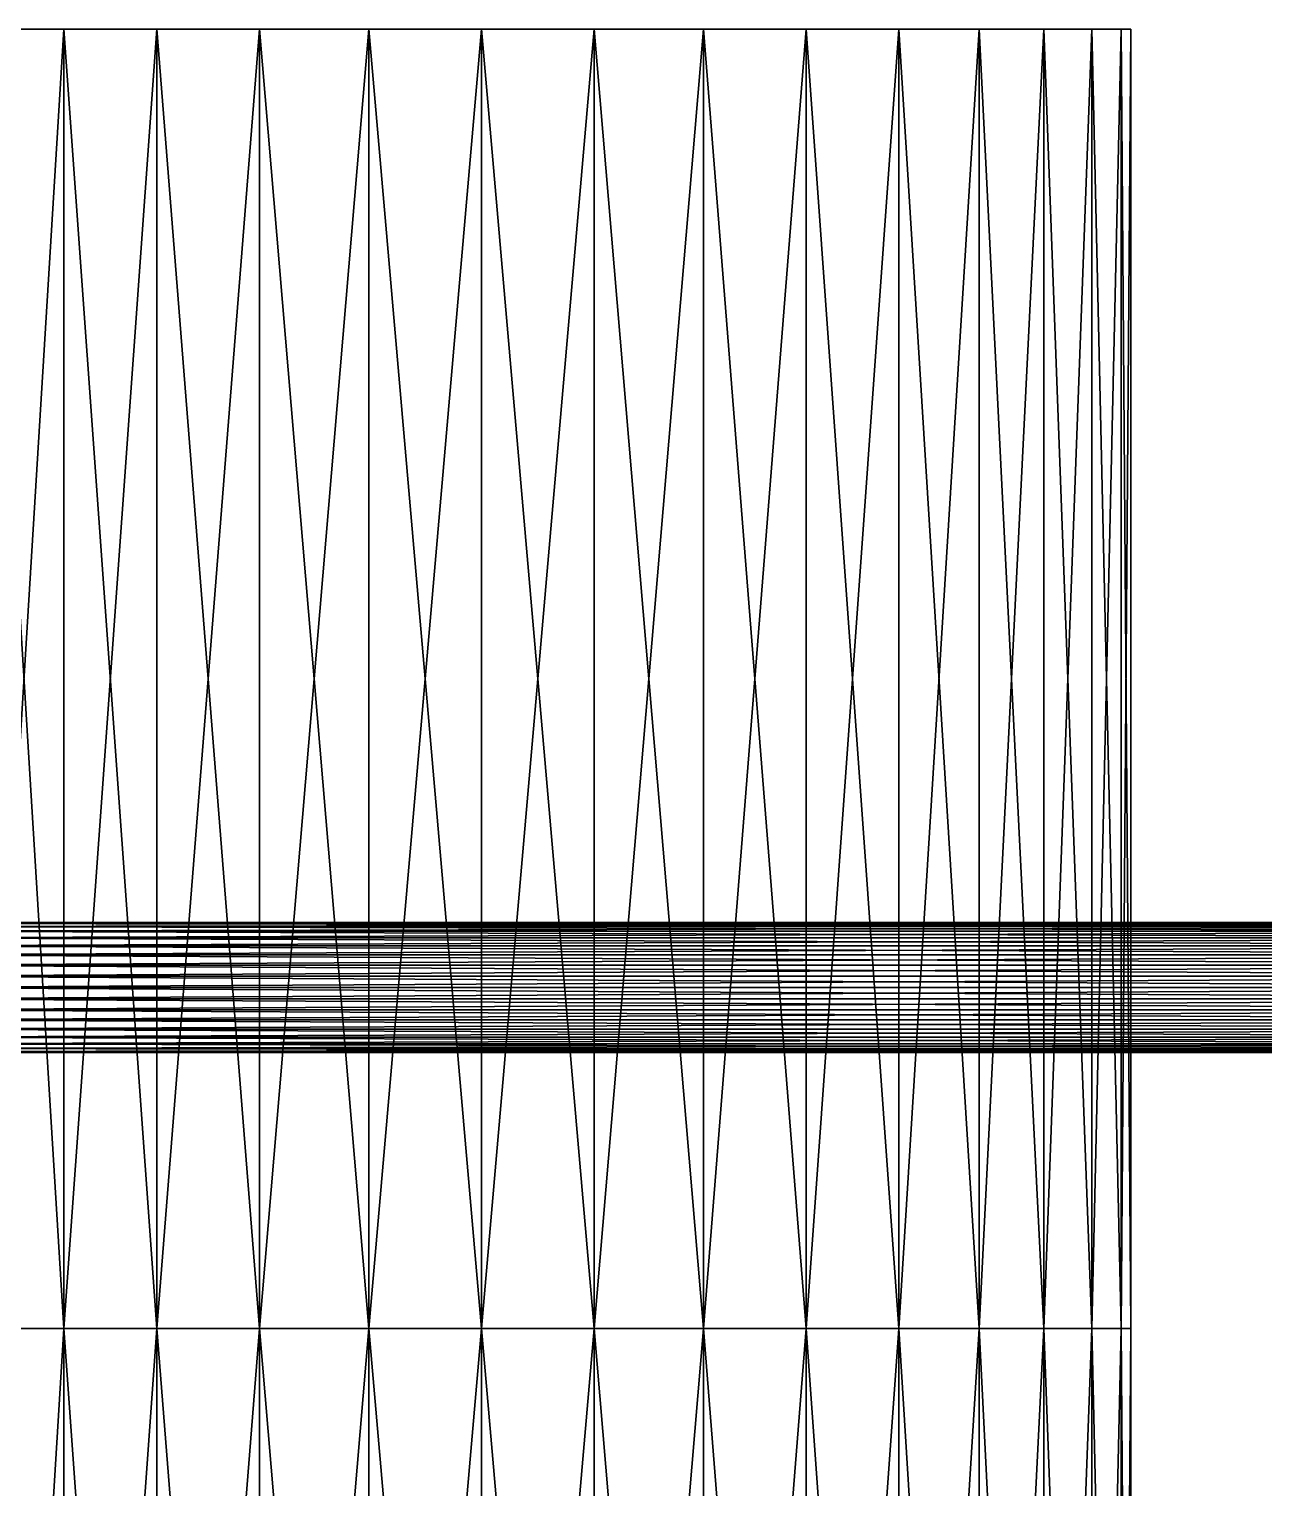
# Model space of a CAD drawing. Header units: metres. Extents: x -1.08 to 1.08, y -0.87 to 1.76.
# Drawn here: x -0.5893 to -0.2091, y 0.446 to 0.895 of the extents above; entities that cross this region are included whole.
import ezdxf

# ---------------------------------------------------------------- set-up
doc = ezdxf.new("R2010")
doc.units = ezdxf.units.M

msp = doc.modelspace()

# ---------------------------------------------------------------- linework, layer by layer
at = {"layer": 'Cylinder 13'}
for points in [[(-0.65, 0.895, -0.3), (-0.45, 0.895, -0.3), (-0.64696, 0.895, -0.26527)], [(-0.65, 0.895, -0.3), (-0.45, 0.895, -0.3), (-0.45, 0.895, -0.3)], [(-0.64696, 0.895, -0.33473), (-0.45, 0.895, -0.3), (-0.65, 0.895, -0.3)], [(-0.64696, 0.895, -0.26527), (-0.45, 0.895, -0.3), (-0.63794, 0.895, -0.2316)], [(-0.64696, 0.895, -0.26527), (-0.45, 0.895, -0.3), (-0.45, 0.895, -0.3)], [(-0.64696, 0.895, -0.33473), (-0.45, 0.895, -0.3), (-0.45, 0.895, -0.3)], [(-0.63794, 0.895, -0.3684), (-0.45, 0.895, -0.3), (-0.64696, 0.895, -0.33473)], [(-0.63794, 0.895, -0.2316), (-0.45, 0.895, -0.3), (-0.62321, 0.895, -0.2)], [(-0.63794, 0.895, -0.2316), (-0.45, 0.895, -0.3), (-0.45, 0.895, -0.3)], [(-0.63794, 0.895, -0.3684), (-0.45, 0.895, -0.3), (-0.45, 0.895, -0.3)], [(-0.62321, 0.895, -0.4), (-0.45, 0.895, -0.3), (-0.63794, 0.895, -0.3684)], [(-0.62321, 0.895, -0.2), (-0.45, 0.895, -0.3), (-0.60321, 0.895, -0.17144)], [(-0.62321, 0.895, -0.2), (-0.45, 0.895, -0.3), (-0.45, 0.895, -0.3)], [(-0.62321, 0.895, -0.4), (-0.45, 0.895, -0.3), (-0.45, 0.895, -0.3)], [(-0.60321, 0.895, -0.42856), (-0.45, 0.895, -0.3), (-0.62321, 0.895, -0.4)], [(-0.60321, 0.495, -0.17144), (-0.57856, 0.895, -0.14679), (-0.57856, 0.495, -0.14679)], [(-0.60321, 0.495, -0.17144), (-0.60321, 0.895, -0.17144), (-0.57856, 0.895, -0.14679)], [(-0.60321, 0.895, -0.17144), (-0.57856, 0.895, -0.14679), (-0.57856, 0.895, -0.14679)], [(-0.60321, 0.895, -0.17144), (-0.60321, 0.895, -0.17144), (-0.57856, 0.895, -0.14679)], [(-0.60321, 0.895, -0.17144), (-0.45, 0.895, -0.3), (-0.57856, 0.895, -0.14679)], [(-0.60321, 0.895, -0.17144), (-0.45, 0.895, -0.3), (-0.45, 0.895, -0.3)], [(-0.60321, 0.895, -0.42856), (-0.45, 0.895, -0.3), (-0.45, 0.895, -0.3)], [(-0.57856, 0.495, -0.45321), (-0.60321, 0.895, -0.42856), (-0.60321, 0.495, -0.42856)], [(-0.57856, 0.495, -0.45321), (-0.57856, 0.895, -0.45321), (-0.60321, 0.895, -0.42856)], [(-0.57856, 0.895, -0.45321), (-0.60321, 0.895, -0.42856), (-0.60321, 0.895, -0.42856)], [(-0.57856, 0.895, -0.45321), (-0.57856, 0.895, -0.45321), (-0.60321, 0.895, -0.42856)], [(-0.57856, 0.895, -0.45321), (-0.45, 0.895, -0.3), (-0.60321, 0.895, -0.42856)], [(-0.57856, 0.495, -0.14679), (-0.55, 0.895, -0.12679), (-0.55, 0.495, -0.12679)], [(-0.57856, 0.495, -0.14679), (-0.57856, 0.895, -0.14679), (-0.55, 0.895, -0.12679)], [(-0.57856, 0.895, -0.14679), (-0.55, 0.895, -0.12679), (-0.55, 0.895, -0.12679)], [(-0.57856, 0.895, -0.14679), (-0.57856, 0.895, -0.14679), (-0.55, 0.895, -0.12679)], [(-0.57856, 0.895, -0.14679), (-0.45, 0.895, -0.3), (-0.55, 0.895, -0.12679)], [(-0.57856, 0.895, -0.14679), (-0.45, 0.895, -0.3), (-0.45, 0.895, -0.3)], [(-0.57856, 0.895, -0.45321), (-0.45, 0.895, -0.3), (-0.45, 0.895, -0.3)], [(-0.55, 0.495, -0.47321), (-0.57856, 0.895, -0.45321), (-0.57856, 0.495, -0.45321)], [(-0.55, 0.495, -0.47321), (-0.55, 0.895, -0.47321), (-0.57856, 0.895, -0.45321)], [(-0.55, 0.895, -0.47321), (-0.57856, 0.895, -0.45321), (-0.57856, 0.895, -0.45321)], [(-0.55, 0.895, -0.47321), (-0.55, 0.895, -0.47321), (-0.57856, 0.895, -0.45321)], [(-0.55, 0.895, -0.47321), (-0.45, 0.895, -0.3), (-0.57856, 0.895, -0.45321)], [(-0.55, 0.495, -0.12679), (-0.5184, 0.895, -0.11206), (-0.5184, 0.495, -0.11206)], [(-0.55, 0.495, -0.12679), (-0.55, 0.895, -0.12679), (-0.5184, 0.895, -0.11206)], [(-0.55, 0.895, -0.12679), (-0.5184, 0.895, -0.11206), (-0.5184, 0.895, -0.11206)], [(-0.55, 0.895, -0.12679), (-0.55, 0.895, -0.12679), (-0.5184, 0.895, -0.11206)], [(-0.55, 0.895, -0.12679), (-0.45, 0.895, -0.3), (-0.5184, 0.895, -0.11206)], [(-0.55, 0.895, -0.12679), (-0.45, 0.895, -0.3), (-0.45, 0.895, -0.3)], [(-0.55, 0.895, -0.47321), (-0.45, 0.895, -0.3), (-0.45, 0.895, -0.3)], [(-0.5184, 0.495, -0.48794), (-0.55, 0.895, -0.47321), (-0.55, 0.495, -0.47321)], [(-0.5184, 0.495, -0.48794), (-0.5184, 0.895, -0.48794), (-0.55, 0.895, -0.47321)], [(-0.5184, 0.895, -0.48794), (-0.55, 0.895, -0.47321), (-0.55, 0.895, -0.47321)], [(-0.5184, 0.895, -0.48794), (-0.5184, 0.895, -0.48794), (-0.55, 0.895, -0.47321)], [(-0.5184, 0.895, -0.48794), (-0.45, 0.895, -0.3), (-0.55, 0.895, -0.47321)], [(-0.5184, 0.495, -0.11206), (-0.48473, 0.895, -0.10304), (-0.48473, 0.495, -0.10304)], [(-0.5184, 0.495, -0.11206), (-0.5184, 0.895, -0.11206), (-0.48473, 0.895, -0.10304)], [(-0.5184, 0.895, -0.11206), (-0.48473, 0.895, -0.10304), (-0.48473, 0.895, -0.10304)], [(-0.5184, 0.895, -0.11206), (-0.5184, 0.895, -0.11206), (-0.48473, 0.895, -0.10304)], [(-0.5184, 0.895, -0.11206), (-0.45, 0.895, -0.3), (-0.48473, 0.895, -0.10304)], [(-0.5184, 0.895, -0.11206), (-0.45, 0.895, -0.3), (-0.45, 0.895, -0.3)], [(-0.5184, 0.895, -0.48794), (-0.45, 0.895, -0.3), (-0.45, 0.895, -0.3)], [(-0.48473, 0.495, -0.49696), (-0.5184, 0.895, -0.48794), (-0.5184, 0.495, -0.48794)], [(-0.48473, 0.495, -0.49696), (-0.48473, 0.895, -0.49696), (-0.5184, 0.895, -0.48794)], [(-0.48473, 0.895, -0.49696), (-0.5184, 0.895, -0.48794), (-0.5184, 0.895, -0.48794)], [(-0.48473, 0.895, -0.49696), (-0.48473, 0.895, -0.49696), (-0.5184, 0.895, -0.48794)], [(-0.48473, 0.895, -0.49696), (-0.45, 0.895, -0.3), (-0.5184, 0.895, -0.48794)], [(-0.48473, 0.495, -0.10304), (-0.45, 0.895, -0.1), (-0.45, 0.495, -0.1)], [(-0.48473, 0.495, -0.10304), (-0.48473, 0.895, -0.10304), (-0.45, 0.895, -0.1)], [(-0.48473, 0.895, -0.10304), (-0.45, 0.895, -0.1), (-0.45, 0.895, -0.1)], [(-0.48473, 0.895, -0.10304), (-0.48473, 0.895, -0.10304), (-0.45, 0.895, -0.1)], [(-0.48473, 0.895, -0.10304), (-0.45, 0.895, -0.3), (-0.45, 0.895, -0.1)], [(-0.48473, 0.895, -0.10304), (-0.45, 0.895, -0.3), (-0.45, 0.895, -0.3)], [(-0.48473, 0.895, -0.49696), (-0.45, 0.895, -0.3), (-0.45, 0.895, -0.3)], [(-0.45, 0.495, -0.5), (-0.48473, 0.895, -0.49696), (-0.48473, 0.495, -0.49696)], [(-0.45, 0.495, -0.5), (-0.45, 0.895, -0.5), (-0.48473, 0.895, -0.49696)], [(-0.45, 0.895, -0.5), (-0.48473, 0.895, -0.49696), (-0.48473, 0.895, -0.49696)], [(-0.45, 0.895, -0.5), (-0.45, 0.895, -0.5), (-0.48473, 0.895, -0.49696)], [(-0.45, 0.895, -0.5), (-0.45, 0.895, -0.3), (-0.48473, 0.895, -0.49696)], [(-0.45, 0.895, -0.5), (-0.45, 0.895, -0.3), (-0.45, 0.895, -0.3)], [(-0.41527, 0.495, -0.49696), (-0.45, 0.895, -0.5), (-0.45, 0.495, -0.5)], [(-0.41527, 0.495, -0.49696), (-0.41527, 0.895, -0.49696), (-0.45, 0.895, -0.5)], [(-0.41527, 0.895, -0.49696), (-0.45, 0.895, -0.5), (-0.45, 0.895, -0.5)], [(-0.41527, 0.895, -0.49696), (-0.41527, 0.895, -0.49696), (-0.45, 0.895, -0.5)], [(-0.41527, 0.895, -0.49696), (-0.45, 0.895, -0.3), (-0.45, 0.895, -0.5)], [(-0.41527, 0.895, -0.49696), (-0.45, 0.895, -0.3), (-0.45, 0.895, -0.3)], [(-0.3816, 0.895, -0.48794), (-0.45, 0.895, -0.3), (-0.41527, 0.895, -0.49696)], [(-0.3816, 0.895, -0.48794), (-0.45, 0.895, -0.3), (-0.45, 0.895, -0.3)], [(-0.35, 0.895, -0.4732), (-0.45, 0.895, -0.3), (-0.3816, 0.895, -0.48794)], [(-0.35, 0.895, -0.4732), (-0.45, 0.895, -0.3), (-0.45, 0.895, -0.3)], [(-0.32144, 0.895, -0.45321), (-0.45, 0.895, -0.3), (-0.35, 0.895, -0.4732)], [(-0.32144, 0.895, -0.45321), (-0.45, 0.895, -0.3), (-0.45, 0.895, -0.3)], [(-0.29679, 0.895, -0.42856), (-0.45, 0.895, -0.3), (-0.32144, 0.895, -0.45321)], [(-0.29679, 0.895, -0.42856), (-0.45, 0.895, -0.3), (-0.45, 0.895, -0.3)], [(-0.2768, 0.895, -0.4), (-0.45, 0.895, -0.3), (-0.29679, 0.895, -0.42856)], [(-0.2768, 0.895, -0.4), (-0.45, 0.895, -0.3), (-0.45, 0.895, -0.3)], [(-0.26206, 0.895, -0.3684), (-0.45, 0.895, -0.3), (-0.2768, 0.895, -0.4)], [(-0.26206, 0.895, -0.3684), (-0.45, 0.895, -0.3), (-0.45, 0.895, -0.3)], [(-0.25304, 0.895, -0.33473), (-0.45, 0.895, -0.3), (-0.26206, 0.895, -0.3684)], [(-0.25304, 0.895, -0.33473), (-0.45, 0.895, -0.3), (-0.45, 0.895, -0.3)], [(-0.25, 0.895, -0.3), (-0.45, 0.895, -0.3), (-0.25304, 0.895, -0.33473)], [(-0.25, 0.895, -0.3), (-0.45, 0.895, -0.3), (-0.45, 0.895, -0.3)], [(-0.25304, 0.895, -0.26527), (-0.45, 0.895, -0.3), (-0.25, 0.895, -0.3)], [(-0.25304, 0.895, -0.26527), (-0.45, 0.895, -0.3), (-0.45, 0.895, -0.3)], [(-0.26206, 0.895, -0.2316), (-0.45, 0.895, -0.3), (-0.25304, 0.895, -0.26527)], [(-0.26206, 0.895, -0.2316), (-0.45, 0.895, -0.3), (-0.45, 0.895, -0.3)], [(-0.2768, 0.895, -0.2), (-0.45, 0.895, -0.3), (-0.26206, 0.895, -0.2316)], [(-0.2768, 0.895, -0.2), (-0.45, 0.895, -0.3), (-0.45, 0.895, -0.3)], [(-0.29679, 0.895, -0.17144), (-0.45, 0.895, -0.3), (-0.2768, 0.895, -0.2)], [(-0.29679, 0.895, -0.17144), (-0.45, 0.895, -0.3), (-0.45, 0.895, -0.3)], [(-0.32144, 0.895, -0.14679), (-0.45, 0.895, -0.3), (-0.29679, 0.895, -0.17144)], [(-0.32144, 0.895, -0.14679), (-0.45, 0.895, -0.3), (-0.45, 0.895, -0.3)], [(-0.35, 0.895, -0.12679), (-0.45, 0.895, -0.3), (-0.32144, 0.895, -0.14679)], [(-0.35, 0.895, -0.12679), (-0.45, 0.895, -0.3), (-0.45, 0.895, -0.3)], [(-0.3816, 0.895, -0.11206), (-0.45, 0.895, -0.3), (-0.35, 0.895, -0.12679)], [(-0.3816, 0.895, -0.11206), (-0.45, 0.895, -0.3), (-0.45, 0.895, -0.3)], [(-0.41527, 0.895, -0.10304), (-0.45, 0.895, -0.3), (-0.3816, 0.895, -0.11206)], [(-0.41527, 0.895, -0.10304), (-0.45, 0.895, -0.3), (-0.45, 0.895, -0.3)], [(-0.45, 0.495, -0.1), (-0.41527, 0.895, -0.10304), (-0.41527, 0.495, -0.10304)], [(-0.45, 0.495, -0.1), (-0.45, 0.895, -0.1), (-0.41527, 0.895, -0.10304)], [(-0.45, 0.895, -0.1), (-0.41527, 0.895, -0.10304), (-0.41527, 0.895, -0.10304)], [(-0.45, 0.895, -0.1), (-0.45, 0.895, -0.1), (-0.41527, 0.895, -0.10304)], [(-0.45, 0.895, -0.1), (-0.45, 0.895, -0.3), (-0.41527, 0.895, -0.10304)], [(-0.45, 0.895, -0.1), (-0.45, 0.895, -0.3), (-0.45, 0.895, -0.3)], [(-0.3816, 0.495, -0.48794), (-0.41527, 0.895, -0.49696), (-0.41527, 0.495, -0.49696)], [(-0.3816, 0.495, -0.48794), (-0.3816, 0.895, -0.48794), (-0.41527, 0.895, -0.49696)], [(-0.3816, 0.895, -0.48794), (-0.41527, 0.895, -0.49696), (-0.41527, 0.895, -0.49696)], [(-0.3816, 0.895, -0.48794), (-0.3816, 0.895, -0.48794), (-0.41527, 0.895, -0.49696)], [(-0.41527, 0.495, -0.10304), (-0.3816, 0.895, -0.11206), (-0.3816, 0.495, -0.11206)], [(-0.41527, 0.495, -0.10304), (-0.41527, 0.895, -0.10304), (-0.3816, 0.895, -0.11206)], [(-0.41527, 0.895, -0.10304), (-0.3816, 0.895, -0.11206), (-0.3816, 0.895, -0.11206)], [(-0.41527, 0.895, -0.10304), (-0.41527, 0.895, -0.10304), (-0.3816, 0.895, -0.11206)], [(-0.35, 0.495, -0.47321), (-0.3816, 0.895, -0.48794), (-0.3816, 0.495, -0.48794)], [(-0.35, 0.495, -0.47321), (-0.35, 0.895, -0.4732), (-0.3816, 0.895, -0.48794)], [(-0.35, 0.895, -0.4732), (-0.3816, 0.895, -0.48794), (-0.3816, 0.895, -0.48794)], [(-0.35, 0.895, -0.4732), (-0.35, 0.895, -0.4732), (-0.3816, 0.895, -0.48794)], [(-0.3816, 0.495, -0.11206), (-0.35, 0.895, -0.12679), (-0.35, 0.495, -0.12679)], [(-0.3816, 0.495, -0.11206), (-0.3816, 0.895, -0.11206), (-0.35, 0.895, -0.12679)], [(-0.3816, 0.895, -0.11206), (-0.35, 0.895, -0.12679), (-0.35, 0.895, -0.12679)], [(-0.3816, 0.895, -0.11206), (-0.3816, 0.895, -0.11206), (-0.35, 0.895, -0.12679)], [(-0.32144, 0.495, -0.45321), (-0.35, 0.895, -0.4732), (-0.35, 0.495, -0.47321)], [(-0.32144, 0.495, -0.45321), (-0.32144, 0.895, -0.45321), (-0.35, 0.895, -0.4732)], [(-0.32144, 0.895, -0.45321), (-0.35, 0.895, -0.4732), (-0.35, 0.895, -0.4732)], [(-0.32144, 0.895, -0.45321), (-0.32144, 0.895, -0.45321), (-0.35, 0.895, -0.4732)], [(-0.35, 0.495, -0.12679), (-0.32144, 0.895, -0.14679), (-0.32144, 0.495, -0.14679)], [(-0.35, 0.495, -0.12679), (-0.35, 0.895, -0.12679), (-0.32144, 0.895, -0.14679)], [(-0.35, 0.895, -0.12679), (-0.32144, 0.895, -0.14679), (-0.32144, 0.895, -0.14679)], [(-0.35, 0.895, -0.12679), (-0.35, 0.895, -0.12679), (-0.32144, 0.895, -0.14679)], [(-0.29679, 0.495, -0.42856), (-0.32144, 0.895, -0.45321), (-0.32144, 0.495, -0.45321)], [(-0.29679, 0.495, -0.42856), (-0.29679, 0.895, -0.42856), (-0.32144, 0.895, -0.45321)], [(-0.29679, 0.895, -0.42856), (-0.32144, 0.895, -0.45321), (-0.32144, 0.895, -0.45321)], [(-0.29679, 0.895, -0.42856), (-0.29679, 0.895, -0.42856), (-0.32144, 0.895, -0.45321)], [(-0.32144, 0.495, -0.14679), (-0.29679, 0.895, -0.17144), (-0.29679, 0.495, -0.17144)], [(-0.32144, 0.495, -0.14679), (-0.32144, 0.895, -0.14679), (-0.29679, 0.895, -0.17144)], [(-0.32144, 0.895, -0.14679), (-0.29679, 0.895, -0.17144), (-0.29679, 0.895, -0.17144)], [(-0.32144, 0.895, -0.14679), (-0.32144, 0.895, -0.14679), (-0.29679, 0.895, -0.17144)], [(-0.27679, 0.495, -0.4), (-0.29679, 0.895, -0.42856), (-0.29679, 0.495, -0.42856)], [(-0.27679, 0.495, -0.4), (-0.2768, 0.895, -0.4), (-0.29679, 0.895, -0.42856)], [(-0.2768, 0.895, -0.4), (-0.29679, 0.895, -0.42856), (-0.29679, 0.895, -0.42856)], [(-0.2768, 0.895, -0.4), (-0.2768, 0.895, -0.4), (-0.29679, 0.895, -0.42856)], [(-0.29679, 0.495, -0.17144), (-0.2768, 0.895, -0.2), (-0.27679, 0.495, -0.2)], [(-0.29679, 0.495, -0.17144), (-0.29679, 0.895, -0.17144), (-0.2768, 0.895, -0.2)], [(-0.29679, 0.895, -0.17144), (-0.2768, 0.895, -0.2), (-0.2768, 0.895, -0.2)], [(-0.29679, 0.895, -0.17144), (-0.29679, 0.895, -0.17144), (-0.2768, 0.895, -0.2)], [(-0.26206, 0.495, -0.3684), (-0.2768, 0.895, -0.4), (-0.27679, 0.495, -0.4)], [(-0.26206, 0.495, -0.3684), (-0.26206, 0.895, -0.3684), (-0.2768, 0.895, -0.4)], [(-0.26206, 0.895, -0.3684), (-0.2768, 0.895, -0.4), (-0.2768, 0.895, -0.4)], [(-0.26206, 0.895, -0.3684), (-0.26206, 0.895, -0.3684), (-0.2768, 0.895, -0.4)], [(-0.27679, 0.495, -0.2), (-0.2768, 0.895, -0.2), (-0.26206, 0.895, -0.2316)], [(-0.2768, 0.895, -0.2), (-0.26206, 0.895, -0.2316), (-0.26206, 0.895, -0.2316)], [(-0.2768, 0.895, -0.2), (-0.2768, 0.895, -0.2), (-0.26206, 0.895, -0.2316)], [(-0.27679, 0.495, -0.2), (-0.26206, 0.895, -0.2316), (-0.26206, 0.495, -0.2316)], [(-0.25304, 0.495, -0.33473), (-0.26206, 0.895, -0.3684), (-0.26206, 0.495, -0.3684)], [(-0.25304, 0.495, -0.33473), (-0.25304, 0.895, -0.33473), (-0.26206, 0.895, -0.3684)], [(-0.25304, 0.895, -0.33473), (-0.26206, 0.895, -0.3684), (-0.26206, 0.895, -0.3684)], [(-0.25304, 0.895, -0.33473), (-0.25304, 0.895, -0.33473), (-0.26206, 0.895, -0.3684)], [(-0.26206, 0.495, -0.2316), (-0.25304, 0.895, -0.26527), (-0.25304, 0.495, -0.26527)], [(-0.26206, 0.495, -0.2316), (-0.26206, 0.895, -0.2316), (-0.25304, 0.895, -0.26527)], [(-0.26206, 0.895, -0.2316), (-0.25304, 0.895, -0.26527), (-0.25304, 0.895, -0.26527)], [(-0.26206, 0.895, -0.2316), (-0.26206, 0.895, -0.2316), (-0.25304, 0.895, -0.26527)], [(-0.25, 0.495, -0.3), (-0.25304, 0.895, -0.33473), (-0.25304, 0.495, -0.33473)], [(-0.25, 0.495, -0.3), (-0.25, 0.895, -0.3), (-0.25304, 0.895, -0.33473)], [(-0.25, 0.895, -0.3), (-0.25304, 0.895, -0.33473), (-0.25304, 0.895, -0.33473)], [(-0.25, 0.895, -0.3), (-0.25, 0.895, -0.3), (-0.25304, 0.895, -0.33473)], [(-0.25304, 0.495, -0.26527), (-0.25, 0.895, -0.3), (-0.25, 0.495, -0.3)], [(-0.25304, 0.495, -0.26527), (-0.25304, 0.895, -0.26527), (-0.25, 0.895, -0.3)], [(-0.25304, 0.895, -0.26527), (-0.25, 0.895, -0.3), (-0.25, 0.895, -0.3)], [(-0.25304, 0.895, -0.26527), (-0.25304, 0.895, -0.26527), (-0.25, 0.895, -0.3)], [(-0.60321, 0.095, -0.17144), (-0.57856, 0.495, -0.14679), (-0.57856, 0.095, -0.14679)], [(-0.60321, 0.095, -0.17144), (-0.60321, 0.495, -0.17144), (-0.57856, 0.495, -0.14679)], [(-0.57856, 0.095, -0.45321), (-0.60321, 0.495, -0.42856), (-0.60321, 0.095, -0.42856)], [(-0.57856, 0.095, -0.45321), (-0.57856, 0.495, -0.45321), (-0.60321, 0.495, -0.42856)], [(-0.57856, 0.095, -0.14679), (-0.55, 0.495, -0.12679), (-0.55, 0.095, -0.12679)], [(-0.57856, 0.095, -0.14679), (-0.57856, 0.495, -0.14679), (-0.55, 0.495, -0.12679)], [(-0.55, 0.095, -0.47321), (-0.57856, 0.495, -0.45321), (-0.57856, 0.095, -0.45321)], [(-0.55, 0.095, -0.47321), (-0.55, 0.495, -0.47321), (-0.57856, 0.495, -0.45321)], [(-0.55, 0.095, -0.12679), (-0.5184, 0.495, -0.11206), (-0.5184, 0.095, -0.11206)], [(-0.55, 0.095, -0.12679), (-0.55, 0.495, -0.12679), (-0.5184, 0.495, -0.11206)], [(-0.5184, 0.095, -0.48794), (-0.55, 0.495, -0.47321), (-0.55, 0.095, -0.47321)], [(-0.5184, 0.095, -0.48794), (-0.5184, 0.495, -0.48794), (-0.55, 0.495, -0.47321)], [(-0.5184, 0.095, -0.11206), (-0.48473, 0.495, -0.10304), (-0.48473, 0.095, -0.10304)], [(-0.5184, 0.095, -0.11206), (-0.5184, 0.495, -0.11206), (-0.48473, 0.495, -0.10304)], [(-0.48473, 0.095, -0.49696), (-0.5184, 0.495, -0.48794), (-0.5184, 0.095, -0.48794)], [(-0.48473, 0.095, -0.49696), (-0.48473, 0.495, -0.49696), (-0.5184, 0.495, -0.48794)], [(-0.48473, 0.095, -0.10304), (-0.45, 0.495, -0.1), (-0.45, 0.095, -0.1)], [(-0.48473, 0.095, -0.10304), (-0.48473, 0.495, -0.10304), (-0.45, 0.495, -0.1)], [(-0.45, 0.095, -0.5), (-0.48473, 0.495, -0.49696), (-0.48473, 0.095, -0.49696)], [(-0.45, 0.095, -0.5), (-0.45, 0.495, -0.5), (-0.48473, 0.495, -0.49696)], [(-0.41527, 0.095, -0.49696), (-0.45, 0.495, -0.5), (-0.45, 0.095, -0.5)], [(-0.41527, 0.095, -0.49696), (-0.41527, 0.495, -0.49696), (-0.45, 0.495, -0.5)], [(-0.45, 0.095, -0.1), (-0.41527, 0.495, -0.10304), (-0.41527, 0.095, -0.10304)], [(-0.45, 0.095, -0.1), (-0.45, 0.495, -0.1), (-0.41527, 0.495, -0.10304)], [(-0.3816, 0.095, -0.48794), (-0.41527, 0.495, -0.49696), (-0.41527, 0.095, -0.49696)], [(-0.3816, 0.095, -0.48794), (-0.3816, 0.495, -0.48794), (-0.41527, 0.495, -0.49696)], [(-0.41527, 0.095, -0.10304), (-0.3816, 0.495, -0.11206), (-0.3816, 0.095, -0.11206)], [(-0.41527, 0.095, -0.10304), (-0.41527, 0.495, -0.10304), (-0.3816, 0.495, -0.11206)], [(-0.35, 0.095, -0.47321), (-0.3816, 0.495, -0.48794), (-0.3816, 0.095, -0.48794)], [(-0.35, 0.095, -0.47321), (-0.35, 0.495, -0.47321), (-0.3816, 0.495, -0.48794)], [(-0.3816, 0.095, -0.11206), (-0.35, 0.495, -0.12679), (-0.35, 0.095, -0.12679)], [(-0.3816, 0.095, -0.11206), (-0.3816, 0.495, -0.11206), (-0.35, 0.495, -0.12679)], [(-0.32144, 0.095, -0.45321), (-0.35, 0.495, -0.47321), (-0.35, 0.095, -0.47321)], [(-0.32144, 0.095, -0.45321), (-0.32144, 0.495, -0.45321), (-0.35, 0.495, -0.47321)], [(-0.35, 0.095, -0.12679), (-0.32144, 0.495, -0.14679), (-0.32144, 0.095, -0.14679)], [(-0.35, 0.095, -0.12679), (-0.35, 0.495, -0.12679), (-0.32144, 0.495, -0.14679)], [(-0.29679, 0.095, -0.42856), (-0.32144, 0.495, -0.45321), (-0.32144, 0.095, -0.45321)], [(-0.29679, 0.095, -0.42856), (-0.29679, 0.495, -0.42856), (-0.32144, 0.495, -0.45321)], [(-0.32144, 0.095, -0.14679), (-0.29679, 0.495, -0.17144), (-0.29679, 0.095, -0.17144)], [(-0.32144, 0.095, -0.14679), (-0.32144, 0.495, -0.14679), (-0.29679, 0.495, -0.17144)], [(-0.27679, 0.095, -0.4), (-0.29679, 0.495, -0.42856), (-0.29679, 0.095, -0.42856)], [(-0.27679, 0.095, -0.4), (-0.27679, 0.495, -0.4), (-0.29679, 0.495, -0.42856)], [(-0.29679, 0.095, -0.17144), (-0.27679, 0.495, -0.2), (-0.27679, 0.095, -0.2)], [(-0.29679, 0.095, -0.17144), (-0.29679, 0.495, -0.17144), (-0.27679, 0.495, -0.2)], [(-0.26206, 0.095, -0.3684), (-0.27679, 0.495, -0.4), (-0.27679, 0.095, -0.4)], [(-0.26206, 0.095, -0.3684), (-0.26206, 0.495, -0.3684), (-0.27679, 0.495, -0.4)], [(-0.27679, 0.095, -0.2), (-0.26206, 0.495, -0.2316), (-0.26206, 0.095, -0.2316)], [(-0.27679, 0.095, -0.2), (-0.27679, 0.495, -0.2), (-0.26206, 0.495, -0.2316)], [(-0.25304, 0.095, -0.33473), (-0.26206, 0.495, -0.3684), (-0.26206, 0.095, -0.3684)], [(-0.25304, 0.095, -0.33473), (-0.25304, 0.495, -0.33473), (-0.26206, 0.495, -0.3684)], [(-0.26206, 0.095, -0.2316), (-0.25304, 0.495, -0.26527), (-0.25304, 0.095, -0.26527)], [(-0.26206, 0.095, -0.2316), (-0.26206, 0.495, -0.2316), (-0.25304, 0.495, -0.26527)], [(-0.25, 0.095, -0.3), (-0.25304, 0.495, -0.33473), (-0.25304, 0.095, -0.33473)], [(-0.25, 0.095, -0.3), (-0.25, 0.495, -0.3), (-0.25304, 0.495, -0.33473)], [(-0.25304, 0.095, -0.26527), (-0.25, 0.495, -0.3), (-0.25, 0.095, -0.3)], [(-0.25304, 0.095, -0.26527), (-0.25304, 0.495, -0.26527), (-0.25, 0.495, -0.3)]]:
    msp.add_3dface(points, dxfattribs=at)
at = {"layer": 'Cylinder 7'}
for points in [[(-0.64, 0.62, -0.531), (0, 0.6197, -0.52753), (-0.64, 0.6197, -0.52753)], [(-0.64, 0.62, -0.531), (0, 0.62, -0.531), (0, 0.6197, -0.52753)], [(-0.64, 0.6197, -0.53447), (0, 0.62, -0.531), (-0.64, 0.62, -0.531)], [(-0.64, 0.6197, -0.53447), (0, 0.6197, -0.53447), (0, 0.62, -0.531)], [(-0.64, 0.6197, -0.52753), (0, 0.61879, -0.52416), (-0.64, 0.61879, -0.52416)], [(-0.64, 0.6197, -0.52753), (0, 0.6197, -0.52753), (0, 0.61879, -0.52416)], [(-0.64, 0.61879, -0.53784), (0, 0.6197, -0.53447), (-0.64, 0.6197, -0.53447)], [(-0.64, 0.61879, -0.53784), (0, 0.61879, -0.53784), (0, 0.6197, -0.53447)], [(-0.64, 0.61879, -0.52416), (0, 0.61732, -0.521), (-0.64, 0.61732, -0.521)], [(-0.64, 0.61879, -0.52416), (0, 0.61879, -0.52416), (0, 0.61732, -0.521)], [(-0.64, 0.61732, -0.541), (0, 0.61879, -0.53784), (-0.64, 0.61879, -0.53784)], [(-0.64, 0.61732, -0.541), (0, 0.61732, -0.541), (0, 0.61879, -0.53784)], [(-0.64, 0.61732, -0.521), (0, 0.61532, -0.51814), (-0.64, 0.61532, -0.51814)], [(-0.64, 0.61732, -0.521), (0, 0.61732, -0.521), (0, 0.61532, -0.51814)], [(-0.64, 0.61532, -0.54386), (0, 0.61732, -0.541), (-0.64, 0.61732, -0.541)], [(-0.64, 0.61532, -0.54386), (0, 0.61532, -0.54386), (0, 0.61732, -0.541)], [(-0.64, 0.61532, -0.51814), (0, 0.61286, -0.51568), (-0.64, 0.61286, -0.51568)], [(-0.64, 0.61532, -0.51814), (0, 0.61532, -0.51814), (0, 0.61286, -0.51568)], [(-0.64, 0.61286, -0.54632), (0, 0.61532, -0.54386), (-0.64, 0.61532, -0.54386)], [(-0.64, 0.61286, -0.54632), (0, 0.61286, -0.54632), (0, 0.61532, -0.54386)], [(-0.64, 0.61286, -0.51568), (0, 0.61, -0.51368), (-0.64, 0.61, -0.51368)], [(-0.64, 0.61286, -0.51568), (0, 0.61286, -0.51568), (0, 0.61, -0.51368)], [(-0.64, 0.61, -0.54832), (0, 0.61286, -0.54632), (-0.64, 0.61286, -0.54632)], [(-0.64, 0.61, -0.54832), (0, 0.61, -0.54832), (0, 0.61286, -0.54632)], [(-0.64, 0.61, -0.51368), (0, 0.60684, -0.51221), (-0.64, 0.60684, -0.51221)], [(-0.64, 0.61, -0.51368), (0, 0.61, -0.51368), (0, 0.60684, -0.51221)], [(-0.64, 0.60684, -0.54979), (0, 0.61, -0.54832), (-0.64, 0.61, -0.54832)], [(-0.64, 0.60684, -0.54979), (0, 0.60684, -0.54979), (0, 0.61, -0.54832)], [(-0.64, 0.60684, -0.51221), (0, 0.60347, -0.5113), (-0.64, 0.60347, -0.5113)], [(-0.64, 0.60684, -0.51221), (0, 0.60684, -0.51221), (0, 0.60347, -0.5113)], [(-0.64, 0.60347, -0.5507), (0, 0.60684, -0.54979), (-0.64, 0.60684, -0.54979)], [(-0.64, 0.60347, -0.5507), (0, 0.60347, -0.5507), (0, 0.60684, -0.54979)], [(-0.64, 0.60347, -0.5113), (0, 0.6, -0.511), (-0.64, 0.6, -0.511)], [(-0.64, 0.60347, -0.5113), (0, 0.60347, -0.5113), (0, 0.6, -0.511)], [(-0.64, 0.6, -0.551), (0, 0.60347, -0.5507), (-0.64, 0.60347, -0.5507)], [(-0.64, 0.6, -0.551), (0, 0.6, -0.551), (0, 0.60347, -0.5507)], [(-0.64, 0.59653, -0.5507), (0, 0.6, -0.551), (-0.64, 0.6, -0.551)], [(-0.64, 0.59653, -0.5507), (0, 0.59653, -0.5507), (0, 0.6, -0.551)], [(-0.64, 0.6, -0.511), (0, 0.59653, -0.5113), (-0.64, 0.59653, -0.5113)], [(-0.64, 0.6, -0.511), (0, 0.6, -0.511), (0, 0.59653, -0.5113)], [(-0.64, 0.59316, -0.54979), (0, 0.59653, -0.5507), (-0.64, 0.59653, -0.5507)], [(-0.64, 0.59316, -0.54979), (0, 0.59316, -0.54979), (0, 0.59653, -0.5507)], [(-0.64, 0.59653, -0.5113), (0, 0.59316, -0.51221), (-0.64, 0.59316, -0.51221)], [(-0.64, 0.59653, -0.5113), (0, 0.59653, -0.5113), (0, 0.59316, -0.51221)], [(-0.64, 0.59, -0.54832), (0, 0.59316, -0.54979), (-0.64, 0.59316, -0.54979)], [(-0.64, 0.59, -0.54832), (0, 0.59, -0.54832), (0, 0.59316, -0.54979)], [(-0.64, 0.59316, -0.51221), (0, 0.59, -0.51368), (-0.64, 0.59, -0.51368)], [(-0.64, 0.59316, -0.51221), (0, 0.59316, -0.51221), (0, 0.59, -0.51368)], [(-0.64, 0.58714, -0.54632), (0, 0.59, -0.54832), (-0.64, 0.59, -0.54832)], [(-0.64, 0.58714, -0.54632), (0, 0.58714, -0.54632), (0, 0.59, -0.54832)], [(-0.64, 0.59, -0.51368), (0, 0.58714, -0.51568), (-0.64, 0.58714, -0.51568)], [(-0.64, 0.59, -0.51368), (0, 0.59, -0.51368), (0, 0.58714, -0.51568)], [(-0.64, 0.58468, -0.54386), (0, 0.58714, -0.54632), (-0.64, 0.58714, -0.54632)], [(-0.64, 0.58468, -0.54386), (0, 0.58468, -0.54386), (0, 0.58714, -0.54632)], [(-0.64, 0.58714, -0.51568), (0, 0.58468, -0.51814), (-0.64, 0.58468, -0.51814)], [(-0.64, 0.58714, -0.51568), (0, 0.58714, -0.51568), (0, 0.58468, -0.51814)], [(-0.64, 0.58268, -0.541), (0, 0.58468, -0.54386), (-0.64, 0.58468, -0.54386)], [(-0.64, 0.58268, -0.541), (0, 0.58268, -0.541), (0, 0.58468, -0.54386)], [(-0.64, 0.58468, -0.51814), (0, 0.58268, -0.521), (-0.64, 0.58268, -0.521)], [(-0.64, 0.58468, -0.51814), (0, 0.58468, -0.51814), (0, 0.58268, -0.521)], [(-0.64, 0.58121, -0.53784), (0, 0.58268, -0.541), (-0.64, 0.58268, -0.541)], [(-0.64, 0.58121, -0.53784), (0, 0.58121, -0.53784), (0, 0.58268, -0.541)], [(-0.64, 0.58268, -0.521), (0, 0.58121, -0.52416), (-0.64, 0.58121, -0.52416)], [(-0.64, 0.58268, -0.521), (0, 0.58268, -0.521), (0, 0.58121, -0.52416)], [(-0.64, 0.5803, -0.53447), (0, 0.58121, -0.53784), (-0.64, 0.58121, -0.53784)], [(-0.64, 0.5803, -0.53447), (0, 0.5803, -0.53447), (0, 0.58121, -0.53784)], [(-0.64, 0.58121, -0.52416), (0, 0.5803, -0.52753), (-0.64, 0.5803, -0.52753)], [(-0.64, 0.58121, -0.52416), (0, 0.58121, -0.52416), (0, 0.5803, -0.52753)], [(-0.64, 0.58, -0.531), (0, 0.5803, -0.53447), (-0.64, 0.5803, -0.53447)], [(-0.64, 0.58, -0.531), (0, 0.58, -0.531), (0, 0.5803, -0.53447)], [(-0.64, 0.5803, -0.52753), (0, 0.58, -0.531), (-0.64, 0.58, -0.531)], [(-0.64, 0.5803, -0.52753), (0, 0.5803, -0.52753), (0, 0.58, -0.531)]]:
    msp.add_3dface(points, dxfattribs=at)

doc.saveas('drawing.dxf')
